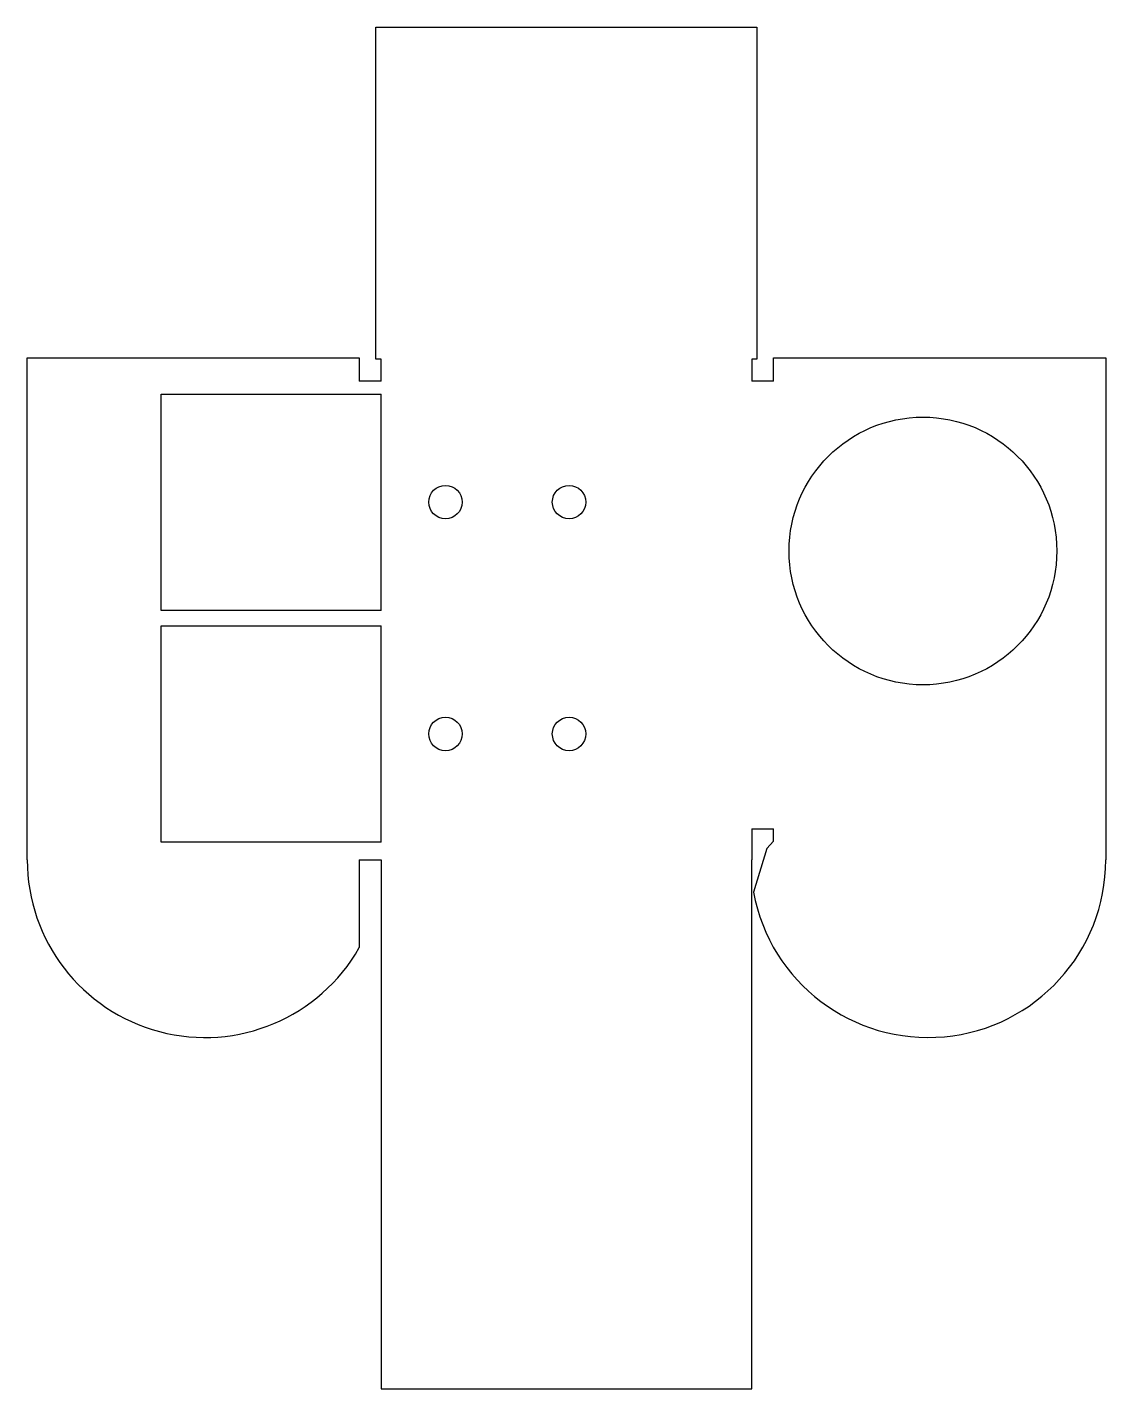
# Model space of a CAD drawing. Header units: millimetres. Extents: x 193 to 402, y 51 to 315.
import ezdxf

# ---------------------------------------------------------------- set-up
doc = ezdxf.new("R2010")
doc.units = ezdxf.units.MM
doc.layers.add('Default', color=7, linetype='Continuous')
doc.layers.add('SUPORTE_TUBO_PÉ_', color=7, linetype='Continuous')

# ---------------------------------------------------------------- blocks, each defined once
blk = doc.blocks.new('SE')
at = {"layer": 'SUPORTE_TUBO_PÉ_', "color": 7, "linetype": 'Continuous'}
for p, q in [((260.6, 315.47), (334.6, 315.47)), ((260.6, 250.97), (260.6, 315.47)), ((334.6, 315.47), (334.6, 250.97)), ((192.86, 251.23), (257.36, 251.23)), ((192.86, 153.73), (192.86, 251.23)), ((257.36, 251.23), (257.36, 246.73)), ((261.6, 250.97), (260.6, 250.97)), ((261.6, 246.73), (261.6, 250.97)), ((333.6, 250.97), (333.6, 246.73)), ((334.6, 250.97), (333.6, 250.97)), ((337.84, 251.23), (402.34, 251.23)), ((337.84, 246.73), (337.84, 251.23)), ((402.34, 251.23), (402.34, 153.73)), ((261.6, 246.73), (257.36, 246.73)), ((337.84, 246.73), (333.6, 246.73)), ((218.86, 202.19), (218.86, 244.19)), ((218.86, 244.19), (257.36, 244.19)), ((257.36, 244.19), (261.6, 244.19)), ((261.6, 202.19), (261.6, 244.19)), ((257.36, 202.19), (218.86, 202.19)), ((261.6, 202.19), (257.36, 202.19)), ((218.86, 157.19), (218.86, 199.19)), ((218.86, 199.19), (257.36, 199.19)), ((257.36, 199.19), (261.6, 199.19)), ((261.6, 157.19), (261.6, 199.19)), ((333.6, 159.73), (333.6, 153.73)), ((333.6, 159.73), (337.84, 159.73)), ((337.84, 157.35), (337.84, 159.73)), ((257.36, 157.19), (218.86, 157.19)), ((261.6, 157.19), (257.36, 157.19)), ((337.84, 157.35), (336.49, 155.96)), ((257.36, 153.73), (257.36, 136.69)), ((257.36, 153.73), (261.6, 153.73)), ((261.6, 153.73), (261.6, 51)), ((333.6, 51), (333.6, 153.73)), ((336.49, 155.96), (333.92, 147.45)), ((261.6, 51), (333.6, 51))]:
    blk.add_line(p, q, dxfattribs=at)
for centre, radius in [((366.84, 213.73), 26), ((274.1, 223.23), 3.25), ((298.1, 223.23), 3.25), ((274.1, 178.19), 3.25), ((298.1, 178.19), 3.25)]:
    blk.add_circle(centre, radius, dxfattribs=at)
for centre, start, end in [((227.36, 153.73), 180, 330.4082), ((367.84, 153.73), 190.4766, 0)]:
    blk.add_arc(centre, 34.5, start, end, dxfattribs=at)

msp = doc.modelspace()

# ---------------------------------------------------------------- block references
at = {"layer": 'Default'}
msp.add_blockref('SE', (0, 0), dxfattribs=at)

doc.saveas('drawing.dxf')
